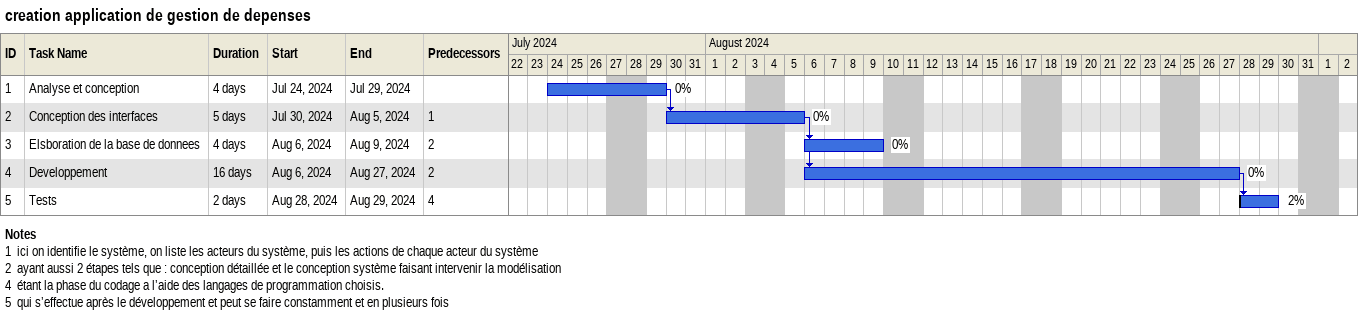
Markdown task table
creation application de gestion de depenses

| ID | Task | Duration | Start | Finish | Predecessors | % complete |
|---|---|---|---|---|---|---|
| 1 | Analyse et conception | 4d | 2024-07-24 | 2024-07-29 |  | 0 |
| 2 | Conception des interfaces | 5d | 2024-07-30 | 2024-08-05 | 1 | 0 |
| 3 | Elsboration de la base de donnees | 4d | 2024-08-06 | 2024-08-09 | 2 | 0 |
| 4 | Developpement | 16d | 2024-08-06 | 2024-08-27 | 2 | 0 |
| 5 | Tests | 2d | 2024-08-28 | 2024-08-29 | 4 | 2 |

Notes
- 1: ici on identifie le système, on liste les acteurs du système, puis les actions de chaque acteur du système
- 2: ayant aussi 2 étapes tels que : conception détaillée et le conception système faisant intervenir la modélisation
- 4: étant la phase du codage a l’aide des langages de programmation choisis.
- 5: qui s’effectue après le développement et peut se faire constamment et en plusieurs fois
